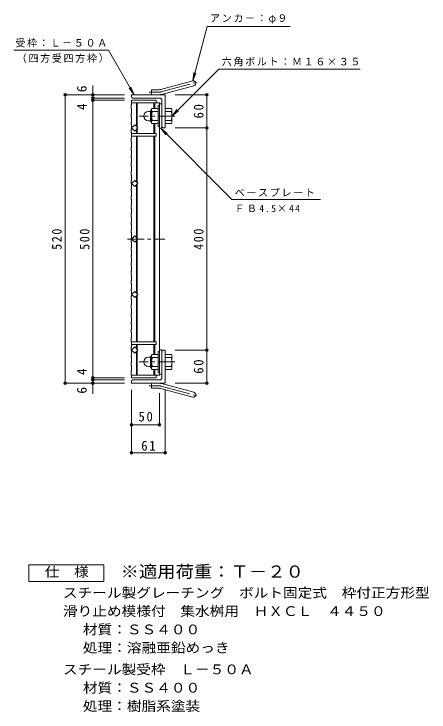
# Model space of a CAD drawing. Units: millimetres at full size, sheet at 1:6. Extents: x -803 to 1000, y -824 to 724.
# Drawn here: x 253 to 1000, y -641 to 616 of the extents above; entities that cross this region are included whole.
import ezdxf
from ezdxf.enums import TextEntityAlignment as Align

# ---------------------------------------------------------------- set-up
doc = ezdxf.new("R2010")
doc.units = ezdxf.units.MM
doc.header["$LTSCALE"] = 6
doc.header["$PDMODE"] = 32
doc.header["$PDSIZE"] = 4.8
doc.linetypes.add('CHAIN1', pattern=[8, 5, -1, 1, -1])
doc.linetypes.add('CHAIN2', pattern=[12, 9, -1, 1, -1])
for name, color, linetype, lineweight in [('E-1', 2, 'Continuous', 9), ('E-2', 3, 'Continuous', 9), ('E-4', 7, 'Continuous', 9), ('E-5', 7, 'Continuous', 9), ('F-5_F-5ﾚｲﾔ', 2, 'Continuous', 9)]:
    doc.layers.add(name, color=color, linetype=linetype, lineweight=lineweight)
doc.styles.add('ＭＳ ゴシック', font='')
doc.styles.get('ＭＳ ゴシック').set_extended_font_data('MS Gothic')

msp = doc.modelspace()

# ---------------------------------------------------------------- linework, layer by layer
at = {"layer": 'E-1'}
for p, q in [((516.551, 480.252), (574.742, 495.844)), ((500.407, 470.945), (500.407, 479.945)), ((514.222, 479.945), (500.407, 479.945)), ((518.881, 471.558), (577.071, 487.151)), ((525.407, 470.945), (464.407, 470.945)), ((464.407, 467.445), (464.407, 470.945)), ((525.407, 470.945), (525.407, 410.945)), ((515.407, 464.945), (466.907, 464.945)), ((519.407, 460.945), (519.407, 413.437)), ((495.097, 440.945), (498.607, 440.945)), ((498.607, 423.245), (498.607, 441.645)), ((500.407, 443.445), (500.607, 443.445)), ((500.607, 443.195), (500.607, 421.695)), ((512.607, 445.945), (501.645, 445.945)), ((512.607, 440.445), (501.645, 440.445)), ((512.607, 451.445), (512.607, 413.445)), ((514.907, 451.445), (512.607, 451.445)), ((525.407, 445.945), (536.368, 445.945)), ((525.407, 440.445), (536.368, 440.445)), ((537.607, 443.445), (537.407, 443.445)), ((537.407, 443.195), (537.407, 421.695)), ((495.107, 423.945), (498.607, 423.945)), ((500.407, 421.445), (500.607, 421.445)), ((512.607, 424.445), (501.645, 424.445)), ((512.607, 418.945), (501.645, 418.945)), ((525.407, 424.445), (536.368, 424.445)), ((525.407, 418.945), (536.368, 418.945)), ((537.607, 421.445), (537.407, 421.445)), ((514.907, 413.445), (512.607, 413.445)), ((521.907, 410.945), (525.407, 410.945)), ((500.407, 0.446), (500.607, 0.446)), ((500.607, -21.304), (500.607, 0.196)), ((512.607, 2.946), (501.645, 2.946)), ((512.607, -29.554), (512.607, 8.446)), ((514.907, 8.446), (512.607, 8.446)), ((519.407, -39.054), (519.407, 8.446)), ((521.907, 10.946), (525.407, 10.946)), ((525.407, -49.054), (525.407, 10.946)), ((525.407, 2.946), (536.368, 2.946)), ((537.607, 0.446), (537.407, 0.446)), ((537.407, -21.304), (537.407, 0.196)), ((495.107, -2.054), (498.607, -2.054)), ((498.607, -1.354), (498.607, -19.754)), ((512.607, -2.554), (501.645, -2.554)), ((525.407, -2.554), (536.368, -2.554)), ((495.097, -19.054), (498.607, -19.054)), ((500.407, -21.554), (500.607, -21.554)), ((512.607, -18.554), (501.645, -18.554)), ((512.607, -24.054), (501.645, -24.054)), ((525.407, -18.554), (536.368, -18.554)), ((525.407, -24.054), (536.368, -24.054)), ((537.607, -21.554), (537.407, -21.554)), ((514.907, -29.554), (512.607, -29.554)), ((464.407, -45.554), (464.407, -49.054)), ((525.407, -49.054), (464.407, -49.054)), ((515.407, -43.054), (466.907, -43.054)), ((500.407, -49.054), (500.407, -58.054)), ((518.881, -49.667), (577.071, -65.26)), ((514.222, -58.054), (500.407, -58.054)), ((516.551, -58.361), (574.742, -73.953))]:
    msp.add_line(p, q, dxfattribs=at)
at = {"layer": 'E-1', "linetype": 'CHAIN2'}
for p, q in [((517.716, 475.905), (582.883, 493.366)), ((514.222, 475.445), (496.602, 475.445)), ((514.222, -53.554), (496.602, -53.554)), ((517.716, -54.014), (582.883, -71.475))]:
    msp.add_line(p, q, dxfattribs=at)
at = {"layer": 'E-1', "linetype": 'CHAIN1'}
for p, q in [((542.524, 432.445), (478.305, 432.445)), ((542.524, -10.554), (478.305, -10.554))]:
    msp.add_line(p, q, dxfattribs=at)
at = {"layer": 'E-1'}
for centre, radius, start, end in [((575.907, 491.497), 4.5, 285.00014, 104.99991), ((514.222, 488.945), 9, 270, 285.00002), ((466.907, 467.445), 2.5, 180, 270), ((514.222, 488.945), 18, 270, 285), ((515.407, 460.945), 4, 0, 90), ((495.097, 432.455), 8.49, 90, 180), ((500.407, 441.645), 1.8, 90, 180), ((504.767, 443.195), 4.16, 138.61835, 221.37988), ((524.607, 432.445), 24, 160.52881, 199.47119), ((513.407, 432.445), 24, 340.52881, 19.47119), ((533.247, 443.195), 4.16, 318.62012, 41.38165), ((495.107, 432.445), 8.5, 180, 270), ((500.407, 423.245), 1.8, 180, 270), ((504.767, 421.695), 4.16, 138.62012, 221.38165), ((533.247, 421.695), 4.16, 318.61835, 41.37988), ((521.907, 413.445), 2.5, 180, 270), ((500.407, -1.354), 1.8, 90, 180), ((504.767, 0.196), 4.16, 138.61835, 221.37988), ((521.907, 8.446), 2.5, 90, 180), ((533.247, 0.196), 4.16, 318.62012, 41.38165), ((495.107, -10.554), 8.5, 90, 180), ((495.097, -10.564), 8.49, 180, 270), ((524.607, -10.554), 24, 160.52881, 199.47119), ((513.407, -10.554), 24, 340.52881, 19.47119), ((500.407, -19.754), 1.8, 180, 270), ((504.767, -21.304), 4.16, 138.62012, 221.38165), ((533.247, -21.304), 4.16, 318.61835, 41.37988), ((466.907, -45.554), 2.5, 90, 180), ((514.222, -67.054), 18, 75, 90), ((515.407, -39.054), 4, 270, 0), ((514.222, -67.054), 9, 74.99998, 90), ((575.907, -69.606), 4.5, 255.00009, 74.99986)]:
    msp.add_arc(centre, radius, start, end, dxfattribs=at)
at = {"layer": 'E-1', "linetype": 'CHAIN2'}
for centre, start, end in [((514.222, 488.945), 270, 284.99995), ((514.222, -67.054), 75.00005, 90)]:
    msp.add_arc(centre, 13.5, start, end, dxfattribs=at)
at = {"layer": 'E-2'}
for p, q in [((464.907, 453.211), (464.107, 452.694)), ((464.907, 460.945), (508.907, 460.945)), ((464.907, 453.211), (464.907, 460.945)), ((464.907, 456.445), (514.907, 456.445)), ((473.407, 456.445), (473.407, 413.759)), ((474.907, 456.445), (474.907, 412.259)), ((504.907, 456.445), (504.907, 445.945)), ((506.407, 456.445), (506.407, 445.945)), ((508.907, 460.945), (508.907, 456.445)), ((514.907, 456.445), (514.907, -34.556)), ((519.407, 454.445), (514.907, 454.445)), ((519.407, 410.445), (519.407, 454.445)), ((464.107, 445.978), (464.107, 452.694)), ((464.107, 445.978), (464.907, 445.46)), ((464.907, 445.46), (464.907, 436.336)), ((464.107, 435.818), (464.907, 436.336)), ((464.107, 430.978), (464.107, 435.818)), ((464.107, 430.978), (464.907, 430.46)), ((464.907, 430.46), (464.907, 421.336)), ((464.107, 420.818), (464.907, 421.336)), ((464.107, 420.818), (464.107, 417.853)), ((464.907, 417.336), (464.107, 417.853)), ((464.907, 417.336), (464.907, 408.211)), ((504.907, 418.945), (504.907, 400.945)), ((506.407, 418.945), (506.407, 400.945)), ((464.107, 407.694), (464.907, 408.211)), ((464.107, 407.694), (464.107, 402.853)), ((464.107, 402.853), (464.907, 402.336)), ((473.407, 408.131), (473.407, 400.945)), ((474.907, 409.631), (474.907, 400.945)), ((519.407, 410.445), (514.907, 410.445)), ((464.107, 392.694), (464.907, 393.211)), ((464.107, 392.694), (464.107, 385.978)), ((464.907, 402.336), (464.907, 393.211)), ((464.907, 400.945), (508.907, 400.945)), ((464.907, 396.445), (508.907, 396.445)), ((473.407, 396.445), (473.407, 313.759)), ((474.907, 396.445), (474.907, 312.259)), ((504.907, 396.445), (504.907, 25.444)), ((506.407, 396.445), (506.407, 25.444)), ((508.907, 400.945), (508.907, 396.445)), ((464.907, 385.46), (464.107, 385.978)), ((464.907, 385.46), (464.907, 376.336)), ((464.107, 375.818), (464.907, 376.336)), ((464.107, 370.978), (464.107, 375.818)), ((464.107, 370.978), (464.907, 370.46)), ((464.907, 370.46), (464.907, 361.336)), ((464.107, 360.818), (464.907, 361.336)), ((464.107, 360.818), (464.107, 357.853)), ((464.907, 357.336), (464.107, 357.853)), ((464.907, 357.336), (464.907, 348.211)), ((464.107, 347.694), (464.907, 348.211)), ((464.107, 347.694), (464.107, 342.853)), ((464.107, 342.853), (464.907, 342.336)), ((464.907, 342.336), (464.907, 333.211)), ((464.107, 332.694), (464.907, 333.211)), ((464.107, 332.694), (464.107, 325.978)), ((464.907, 325.46), (464.107, 325.978)), ((464.107, 315.818), (464.907, 316.336)), ((464.107, 310.978), (464.107, 315.818)), ((464.907, 325.46), (464.907, 316.336)), ((464.107, 310.978), (464.907, 310.46)), ((464.907, 310.46), (464.907, 301.336)), ((473.407, 308.131), (473.407, 213.759)), ((474.907, 309.631), (474.907, 212.259)), ((464.107, 300.818), (464.907, 301.336)), ((464.107, 300.818), (464.107, 297.853)), ((464.907, 297.336), (464.107, 297.853)), ((464.907, 297.336), (464.907, 288.211)), ((464.107, 287.694), (464.907, 288.211)), ((464.107, 287.694), (464.107, 282.853)), ((464.107, 282.853), (464.907, 282.336)), ((464.907, 282.336), (464.907, 273.211)), ((464.107, 272.694), (464.907, 273.211)), ((464.107, 272.694), (464.107, 265.978)), ((464.907, 265.46), (464.107, 265.978)), ((464.907, 265.46), (464.907, 256.336)), ((464.107, 255.818), (464.907, 256.336)), ((464.107, 250.978), (464.107, 255.818)), ((464.107, 250.978), (464.907, 250.46)), ((464.107, 240.818), (464.907, 241.336)), ((464.107, 240.818), (464.107, 237.853)), ((464.907, 250.46), (464.907, 241.336)), ((464.907, 237.336), (464.107, 237.853)), ((464.107, 227.694), (464.907, 228.211)), ((464.107, 227.694), (464.107, 222.853)), ((464.907, 237.336), (464.907, 228.211)), ((464.107, 222.853), (464.907, 222.336)), ((464.907, 222.336), (464.907, 213.211)), ((464.107, 212.694), (464.907, 213.211)), ((464.107, 212.694), (464.107, 205.978)), ((464.907, 205.46), (464.107, 205.978)), ((464.907, 205.46), (464.907, 196.336)), ((473.407, 113.76), (473.407, 208.132)), ((474.907, 112.26), (474.907, 209.632)), ((464.107, 195.818), (464.907, 196.336)), ((464.107, 190.978), (464.107, 195.818)), ((464.107, 190.978), (464.907, 190.46)), ((464.907, 190.46), (464.907, 181.336)), ((464.107, 180.818), (464.907, 181.336)), ((464.107, 180.818), (464.107, 177.853)), ((464.907, 177.336), (464.107, 177.853)), ((464.907, 177.336), (464.907, 168.211)), ((464.107, 167.694), (464.907, 168.211)), ((464.107, 167.694), (464.107, 162.853)), ((464.107, 162.853), (464.907, 162.336)), ((464.107, 152.694), (464.907, 153.211)), ((464.107, 152.694), (464.107, 145.978)), ((464.907, 162.336), (464.907, 153.211)), ((464.907, 145.46), (464.107, 145.978)), ((464.907, 145.46), (464.907, 136.336)), ((464.107, 135.818), (464.907, 136.336)), ((464.107, 130.978), (464.107, 135.818)), ((464.107, 130.978), (464.907, 130.46)), ((464.907, 130.46), (464.907, 121.336)), ((464.107, 120.818), (464.907, 121.336)), ((464.107, 120.818), (464.107, 117.853)), ((464.907, 117.336), (464.107, 117.853)), ((464.907, 117.336), (464.907, 108.211)), ((464.107, 107.694), (464.907, 108.211)), ((464.107, 107.694), (464.107, 102.853)), ((464.107, 102.853), (464.907, 102.336)), ((464.907, 102.336), (464.907, 93.211)), ((473.407, 25.446), (473.407, 108.132)), ((474.907, 25.446), (474.907, 109.632)), ((464.107, 92.694), (464.907, 93.211)), ((464.107, 92.694), (464.107, 85.978)), ((464.907, 85.46), (464.107, 85.978)), ((464.107, 75.818), (464.907, 76.336)), ((464.107, 70.978), (464.107, 75.818)), ((464.907, 85.46), (464.907, 76.336)), ((464.107, 70.978), (464.907, 70.46)), ((464.907, 70.46), (464.907, 61.336)), ((464.107, 60.818), (464.907, 61.336)), ((464.107, 60.818), (464.107, 57.853)), ((464.907, 57.336), (464.107, 57.853)), ((464.907, 57.336), (464.907, 48.211)), ((464.107, 47.694), (464.907, 48.211)), ((464.107, 47.694), (464.107, 42.853)), ((464.107, 42.853), (464.907, 42.336)), ((464.907, 42.336), (464.907, 33.211)), ((464.107, 32.694), (464.907, 33.211)), ((464.107, 32.694), (464.107, 25.978)), ((464.907, 25.46), (464.107, 25.978)), ((464.907, 25.46), (464.907, 16.336)), ((464.907, 25.444), (508.907, 25.444)), ((508.907, 20.944), (508.907, 25.444)), ((464.107, 15.818), (464.907, 16.336)), ((464.107, 10.978), (464.107, 15.818)), ((464.907, 20.944), (508.907, 20.944)), ((473.407, 13.76), (473.407, 20.946)), ((474.907, 12.26), (474.907, 20.946)), ((504.907, 2.945), (504.907, 20.944)), ((506.407, 2.945), (506.407, 20.944)), ((464.107, 10.978), (464.907, 10.46)), ((464.107, 0.818), (464.907, 1.336)), ((464.107, 0.818), (464.107, -2.147)), ((464.907, 10.46), (464.907, 1.336)), ((473.407, -34.554), (473.407, 8.132)), ((474.907, -34.554), (474.907, 9.632)), ((519.407, 11.445), (514.907, 11.445)), ((519.407, 11.445), (519.407, -32.555)), ((464.907, -2.664), (464.107, -2.147)), ((464.107, -12.306), (464.907, -11.789)), ((464.107, -12.306), (464.107, -17.147)), ((464.907, -2.664), (464.907, -11.789)), ((464.107, -17.147), (464.907, -17.664)), ((464.907, -17.664), (464.907, -26.789)), ((504.907, -34.556), (504.907, -24.056)), ((506.407, -34.556), (506.407, -24.056)), ((464.107, -27.306), (464.907, -26.789)), ((464.107, -27.306), (464.107, -34.022)), ((464.907, -34.54), (464.107, -34.022)), ((464.907, -34.556), (514.907, -34.556)), ((464.907, -34.556), (464.907, -39.056)), ((508.907, -39.056), (508.907, -34.556)), ((519.407, -32.555), (514.907, -32.555)), ((508.907, -39.056), (464.907, -39.056))]:
    msp.add_line(p, q, dxfattribs=at)
at = {"layer": 'E-2', "linetype": 'CHAIN1'}
msp.add_line((457.301, 210.945), (524.41, 210.945), dxfattribs=at)
at = {"layer": 'E-2'}
for points in [[(464.907, 410.945), (470.564, 416.602), (476.22, 410.945), (470.564, 405.288)], [(464.907, 310.945), (470.564, 316.602), (476.22, 310.945), (470.564, 305.288)], [(464.907, 210.945), (470.564, 216.602), (476.22, 210.945), (470.564, 205.288)], [(464.907, 110.946), (470.564, 105.289), (476.22, 110.946), (470.564, 116.603)], [(464.907, 10.946), (470.564, 5.289), (476.22, 10.946), (470.564, 16.603)]]:
    msp.add_lwpolyline(points, close=True, dxfattribs=at)
at = {"layer": 'E-4'}
for p, q in [((395.226, 487.535), (395.226, 464.945)), ((343.426, 470.945), (452.226, 470.945)), ((345.226, 470.945), (345.226, -49.056)), ((602.207, 470.945), (543.407, 470.945)), ((600.407, 410.945), (600.407, 470.945)), ((393.426, 464.945), (452.226, 464.945)), ((393.426, 460.945), (452.226, 460.945)), ((395.226, 464.945), (395.226, 460.945)), ((395.226, 460.945), (395.226, -39.056)), ((602.207, 410.945), (543.407, 410.945)), ((600.407, 10.944), (600.407, 410.945)), ((602.207, 10.944), (543.407, 10.944)), ((600.407, -49.056), (600.407, 10.944)), ((343.426, -49.056), (452.226, -49.056)), ((393.426, -39.056), (452.226, -39.056)), ((393.426, -43.056), (452.226, -43.056)), ((395.226, -39.056), (395.226, -43.056)), ((395.226, -43.056), (395.226, -67.725)), ((602.207, -49.056), (543.407, -49.056)), ((464.407, -175.856), (464.407, -61.054)), ((525.407, -175.856), (525.407, -61.054)), ((464.907, -125.856), (464.907, -67.056)), ((514.907, -125.856), (514.907, -67.056)), ((464.907, -124.056), (514.907, -124.056)), ((464.407, -174.056), (525.407, -174.056))]:
    msp.add_line(p, q, dxfattribs=at)
for p in [(345.226, 470.945), (395.226, 470.945), (395.226, 464.945), (600.407, 470.945), (395.226, 460.945), (600.407, 410.945), (600.407, 10.944), (395.226, -39.056), (345.226, -49.056), (395.226, -43.056), (395.226, -49.056), (600.407, -49.056), (464.907, -124.056), (514.907, -124.056), (464.407, -174.056), (525.407, -174.056)]:
    msp.add_point(p, dxfattribs=at)
at = {"layer": 'E-5'}
for p, q in [((574.742, 495.844), (600.946, 593.638)), ((749.946, 593.638), (600.946, 593.638)), ((253.112, 551.13), (423.112, 551.13)), ((469.407, 470.945), (423.112, 551.13)), ((574.742, 495.844), (576.7, 510.716)), ((574.742, 495.844), (580.482, 509.702)), ((469.407, 470.945), (460.275, 482.845)), ((469.407, 470.945), (463.666, 484.803)), ((537.29, 432.445), (546.421, 444.346)), ((537.29, 432.445), (549.19, 441.577)), ((517.157, 410.445), (526.288, 398.544)), ((517.157, 410.445), (529.057, 401.313))]:
    msp.add_line(p, q, dxfattribs=at)
for points in [[(537.29, 432.445), (622.081, 517.237), (876.081, 517.237)], [(517.157, 410.445), (645.353, 282.248), (804.853, 282.248)]]:
    msp.add_lwpolyline(points, dxfattribs=at)
at = {"layer": 'F-5_F-5ﾚｲﾔ'}
msp.add_lwpolyline([(279.965, -405.83), (279.965, -375.83), (414.964, -375.83), (414.964, -405.83)], close=True, dxfattribs=at)

# ---------------------------------------------------------------- texts
at = {"layer": 'E-4', "color": 2, "style": 'ＭＳ ゴシック'}
for s, p in [('6', (389.226, 475.535)), ('4', (389.226, 443.331)), ('4', (389.226, -34.21)), ('6', (389.226, -67.725))]:
    msp.add_text(s, height=17.6, rotation=90, dxfattribs=at).set_placement(p, align=Align.BOTTOM_LEFT)
at = {"layer": 'E-4', "color": 2, "char_height": 17.6, "attachment_point": 7, "rotation": 90, "style": 'ＭＳ ゴシック'}
for s, insert in [('\\T1.27;\\W0.95;60', (594.407, 428.195)), ('\\T1.27;\\W0.9;520', (339.226, 191.445)), ('\\T1.27;\\W0.9;500', (389.226, 191.445)), ('\\T1.27;\\W0.9;400', (594.407, 191.445)), ('\\T1.27;\\W0.95;60', (594.407, -31.806))]:
    msp.add_mtext(s, dxfattribs=dict(at, insert=insert))
at = {"layer": 'E-4', "color": 2, "char_height": 17.6, "attachment_point": 7, "style": 'ＭＳ ゴシック'}
for s, insert in [('\\T1.27;\\W0.95;50', (477.157, -118.056)), ('\\T1.27;\\W0.95;61', (482.157, -170.456))]:
    msp.add_mtext(s, dxfattribs=dict(at, insert=insert))
at = {"layer": 'E-5', "char_height": 13.2, "attachment_point": 7, "style": 'ＭＳ ゴシック'}
for s, insert in [('\\T1.17;アンカ－：φ９', (605.946, 598.638)), ('\\T1.17;受枠：Ｌ－５０Ａ', (255.612, 556.13)), ('\\T1.17;（四方受四方枠）', (258.112, 528.13)), ('\\T1.17;六角ボルト：Ｍ１６×３５', (627.081, 522.237)), ('\\T1.17;ベースプレート', (650.353, 287.248)), ('\\T1.26;\\W0.95;ＦＢ4.5×44', (650.353, 259.248))]:
    msp.add_mtext(s, dxfattribs=dict(at, insert=insert))
at = {"layer": 'F-5_F-5ﾚｲﾔ', "color": 3, "style": 'ＭＳ ゴシック', "width": 1.1}
msp.add_text('※適用荷重：Ｔ－２０', height=21.99, dxfattribs=at).set_placement((444.964, -405.83), align=Align.BOTTOM_LEFT)
at = {"layer": 'F-5_F-5ﾚｲﾔ', "style": 'ＭＳ ゴシック', "width": 1.1}
for s, p in [('仕\u3000様', (308.465, -402.83)), ('スチール製グレーチング\u3000ボルト固定式\u3000枠付正方形型', (341.218, -440.582)), ('滑り止め模様付\u3000集水桝用\u3000ＨＸＣＬ\u3000４４５０', (341.218, -473.582)), ('材質：ＳＳ４００', (377.046, -506.582)), ('処理：溶融亜鉛めっき', (377.046, -539.582)), ('スチール製受枠\u3000Ｌ－５０Ａ', (341.218, -578.582)), ('材質：ＳＳ４００', (377.046, -611.582)), ('処理：樹脂系塗装', (377.046, -644.582))]:
    msp.add_text(s, height=17.6, dxfattribs=at).set_placement(p, align=Align.BOTTOM_LEFT)

doc.saveas('drawing.dxf')
